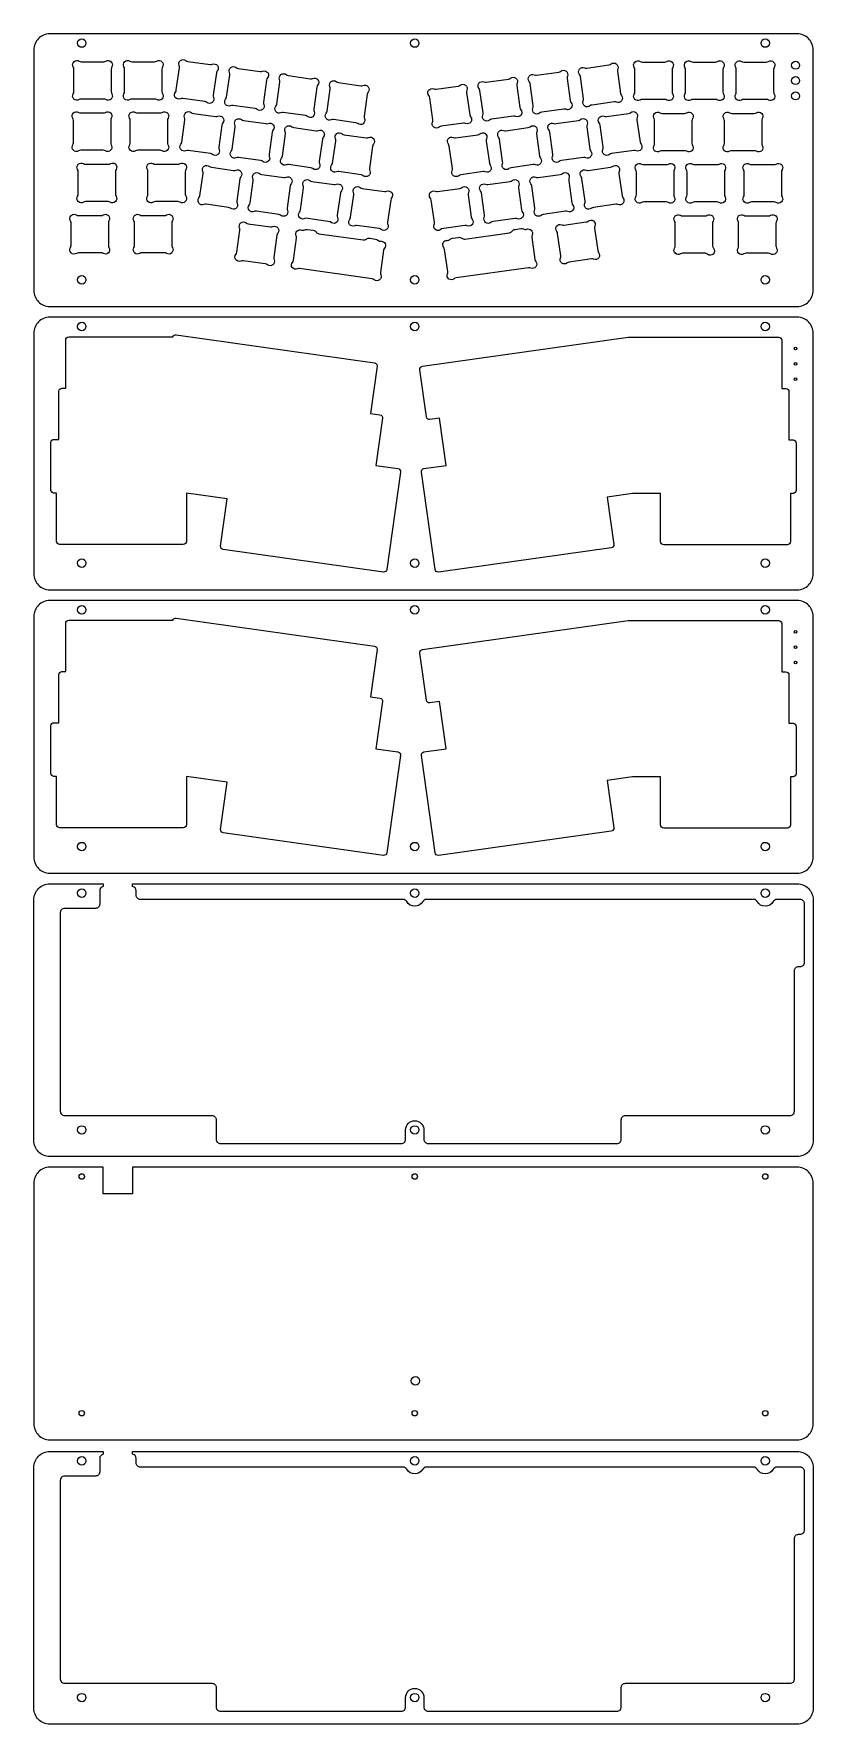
# Model space of a CAD drawing. Header units: millimetres. Extents: x 56 to 348, y -95 to 539.
import ezdxf

# ---------------------------------------------------------------- set-up
doc = ezdxf.new("R2010")
doc.units = ezdxf.units.MM
doc.layers.get('0').update_dxf_attribs({"linetype": 'CONTINUOUS'})

msp = doc.modelspace()

# ---------------------------------------------------------------- linework, layer by layer
for points in [[(348.19, 532.75, 0.414214), (342.19, 538.75), (61.59, 538.75, 0.414214), (55.59, 532.75), (55.59, 442.44, 0.414214), (61.59, 436.44), (342.19, 436.44, 0.414214), (348.19, 442.44)], [(70.64, 525.5, 0.138164), (70.4, 526.32, -0.78781), (72.6, 528.52, 0.138138), (73.43, 528.29), (81.84, 528.29, 0.138138), (82.67, 528.52, -0.78781), (84.87, 526.32, 0.138164), (84.64, 525.5), (84.64, 517.08, 0.138164), (84.87, 516.26, -0.78781), (82.67, 514.06, 0.138138), (81.84, 514.29), (73.43, 514.29, 0.138138), (72.6, 514.06, -0.78781), (70.4, 516.26, 0.138164), (70.64, 517.08)], [(103.92, 526.32, 0.138164), (103.69, 525.5), (103.69, 517.08, 0.138164), (103.92, 516.26, -0.78781), (101.72, 514.06, 0.138138), (100.89, 514.29), (92.48, 514.29, 0.138138), (91.65, 514.06, -0.78781), (89.45, 516.26, 0.138164), (89.69, 517.08), (89.69, 525.5, 0.138164), (89.45, 526.32, -0.78781), (91.65, 528.52, 0.138138), (92.48, 528.29), (100.89, 528.29, 0.138138), (101.72, 528.52, -0.78781)], [(119.81, 513.35), (111.48, 514.52, 0.138168), (110.63, 514.4, -0.787946), (108.75, 516.89, 0.138169), (109.1, 517.68), (110.27, 526.01, 0.138132), (110.16, 526.86, -0.787741), (112.64, 528.73, 0.138154), (113.43, 528.38), (121.76, 527.21, 0.138151), (122.61, 527.33, -0.78779), (124.48, 524.85, 0.138146), (124.14, 524.06), (122.97, 515.73, 0.138154), (123.08, 514.88, -0.787764), (120.6, 513, 0.138137)], [(129.14, 523.35, 0.138142), (129.02, 524.21, -0.787801), (131.51, 526.08, 0.138158), (132.29, 525.73), (140.62, 524.56, 0.138152), (141.47, 524.68, -0.787716), (143.35, 522.19, 0.138127), (143, 521.41), (141.83, 513.08, 0.138169), (141.95, 512.23, -0.787939), (139.46, 510.35, 0.138167), (138.67, 510.7), (130.35, 511.87, 0.138143), (129.49, 511.75, -0.787785), (127.62, 514.24, 0.138153), (127.97, 515.03)], [(260.47, 523.52, -0.787845), (262.34, 526.01, 0.138156), (263.19, 525.9), (271.52, 527.08, 0.138152), (272.3, 527.43, -0.787824), (274.79, 525.56, 0.138154), (274.68, 524.71), (275.86, 516.38, 0.138144), (276.21, 515.59, -0.78779), (274.34, 513.11, 0.138154), (273.49, 513.22), (265.16, 512.04, 0.138154), (264.38, 511.69, -0.787782), (261.89, 513.56, 0.138142), (262, 514.41), (260.82, 522.73, 0.138156)], [(295.23, 525.34), (295.23, 516.93, 0.138152), (295.47, 516.1, -0.78781), (293.27, 513.9, 0.138151), (292.44, 514.14), (284.03, 514.14, 0.138151), (283.2, 513.9, -0.78781), (281, 516.1, 0.138152), (281.23, 516.93), (281.23, 525.34, 0.138152), (281, 526.17, -0.78781), (283.2, 528.37, 0.138151), (284.03, 528.14), (292.44, 528.14, 0.138151), (293.27, 528.37, -0.78781), (295.47, 526.17, 0.138152)], [(314.28, 516.93, 0.138156), (314.52, 516.11, -0.78781), (312.32, 513.91, 0.138147), (311.49, 514.14), (303.08, 514.14, 0.138147), (302.25, 513.91, -0.78781), (300.05, 516.11, 0.138156), (300.28, 516.93), (300.28, 525.34, 0.138156), (300.05, 526.17, -0.78781), (302.25, 528.37, 0.138147), (303.08, 528.14), (311.49, 528.14, 0.138147), (312.32, 528.37, -0.78781), (314.52, 526.17, 0.138156), (314.28, 525.34)], [(333.33, 525.34), (333.33, 516.93, 0.138156), (333.57, 516.11, -0.78781), (331.37, 513.91, 0.138147), (330.54, 514.14), (322.13, 514.14, 0.138147), (321.3, 513.91, -0.78781), (319.1, 516.11, 0.138156), (319.33, 516.93), (319.33, 525.34, 0.138156), (319.1, 526.17, -0.78781), (321.3, 528.37, 0.138147), (322.13, 528.14), (330.54, 528.14, 0.138147), (331.37, 528.37, -0.78781), (333.57, 526.17, 0.138156)], [(162.21, 519.55, 0.138149), (161.87, 518.76), (160.7, 510.43, 0.138147), (160.81, 509.58, -0.78783), (158.33, 507.7, 0.138161), (157.54, 508.05), (149.21, 509.22, 0.138149), (148.36, 509.1, -0.787742), (146.49, 511.59, 0.138137), (146.83, 512.38), (148, 520.7, 0.138159), (147.89, 521.56, -0.787872), (150.37, 523.43, 0.138159), (151.16, 523.08), (159.49, 521.91, 0.13815), (160.34, 522.03, -0.787797)], [(166.87, 518.05, 0.138152), (166.75, 518.91, -0.787785), (169.24, 520.78, 0.138145), (170.03, 520.44), (178.35, 519.27, 0.138151), (179.21, 519.39, -0.787836), (181.08, 516.9, 0.138158), (180.74, 516.12), (179.57, 507.79, 0.138152), (179.69, 506.93, -0.787785), (177.2, 505.06, 0.138145), (176.42, 505.41), (168.09, 506.57, 0.138151), (167.23, 506.45, -0.787836), (165.36, 508.94, 0.138158), (165.71, 509.73)], [(227.4, 506.72, 0.138154), (226.62, 506.38, -0.78783), (224.13, 508.25, 0.138154), (224.25, 509.1), (223.08, 517.43, 0.138149), (222.73, 518.22, -0.78779), (224.6, 520.7, 0.138149), (225.46, 520.59), (233.78, 521.76, 0.138154), (234.57, 522.1, -0.78783), (237.06, 520.23, 0.138154), (236.94, 519.38), (238.11, 511.05, 0.138149), (238.46, 510.26, -0.78779), (236.58, 507.78, 0.138149), (235.73, 507.89)], [(242.99, 510.9, 0.138152), (243.1, 511.75), (241.94, 520.08, 0.138164), (241.59, 520.87, -0.787836), (243.47, 523.35, 0.138145), (244.32, 523.24), (252.65, 524.4, 0.138145), (253.44, 524.75, -0.787834), (255.92, 522.87, 0.138164), (255.8, 522.02), (256.97, 513.69, 0.138152), (257.31, 512.9, -0.787785), (255.44, 510.42, 0.138145), (254.59, 510.54), (246.26, 509.37, 0.138145), (245.47, 509.02, -0.787787)], [(216.87, 505.24), (208.54, 504.07, 0.138152), (207.75, 503.73, -0.787775), (205.27, 505.6, 0.138142), (205.38, 506.45), (204.21, 514.78, 0.138151), (203.86, 515.57, -0.787785), (205.74, 518.05, 0.138145), (206.59, 517.94), (214.92, 519.11, 0.138167), (215.71, 519.45, -0.787894), (218.19, 517.58, 0.138157), (218.08, 516.73), (219.25, 508.4, 0.138136), (219.59, 507.61, -0.787788), (217.72, 505.13, 0.138161)], [(72.41, 494.82, -0.78781), (70.21, 497.02, 0.138152), (70.44, 497.84), (70.44, 506.26, 0.138152), (70.21, 507.08, -0.78781), (72.41, 509.28, 0.138151), (73.24, 509.05), (81.65, 509.05, 0.138151), (82.48, 509.28, -0.78781), (84.68, 507.08, 0.138152), (84.45, 506.26), (84.45, 497.84, 0.138152), (84.68, 497.02, -0.78781), (82.48, 494.82, 0.138151), (81.65, 495.05), (73.24, 495.05, 0.138151)], [(91.55, 497.02, 0.138171), (91.78, 497.84), (91.78, 506.26, 0.138171), (91.55, 507.08, -0.78781), (93.75, 509.28, 0.138132), (94.58, 509.05), (102.99, 509.05, 0.138132), (103.81, 509.28, -0.78781), (106.01, 507.08, 0.138171), (105.78, 506.26), (105.78, 497.84, 0.138171), (106.01, 497.02, -0.78781), (103.81, 494.82, 0.138132), (102.99, 495.05), (94.58, 495.05, 0.138132), (93.75, 494.82, -0.78781)], [(124.67, 507.8, -0.787836), (126.55, 505.32, 0.13815), (126.2, 504.53), (125.03, 496.2, 0.138156), (125.15, 495.35, -0.787831), (122.66, 493.48, 0.138152), (121.87, 493.82), (113.55, 494.99, 0.138148), (112.69, 494.88, -0.787845), (110.82, 497.36, 0.138164), (111.17, 498.15), (112.34, 506.48, 0.138142), (112.22, 507.33, -0.787729), (114.71, 509.2, 0.13814), (115.49, 508.86), (123.82, 507.69, 0.13816)], [(270.55, 507.69), (278.88, 508.86, 0.138144), (279.67, 509.21, -0.787879), (282.15, 507.33, 0.138176), (282.04, 506.48), (283.21, 498.15, 0.138143), (283.55, 497.36, -0.787709), (281.68, 494.88, 0.138134), (280.83, 494.99), (272.5, 493.82, 0.138152), (271.71, 493.48, -0.787818), (269.23, 495.35, 0.138152), (269.34, 496.2), (268.17, 504.53, 0.138166), (267.83, 505.32, -0.787835), (269.7, 507.8, 0.138143)], [(302.9, 506.93, 0.138158), (302.66, 506.1), (302.66, 497.7, 0.138371), (302.9, 496.87, -0.78781), (300.7, 494.66, 0.137932), (299.87, 494.9), (291.46, 494.9, 0.138145), (290.63, 494.66, -0.78781), (288.43, 496.86, 0.138158), (288.66, 497.69), (288.66, 506.1, 0.138145), (288.43, 506.93, -0.78781), (290.63, 509.13, 0.138158), (291.46, 508.9), (299.87, 508.9, 0.138145), (300.7, 509.13, -0.78781)], [(328.86, 506.1), (328.86, 497.69, 0.138152), (329.09, 496.86, -0.78781), (326.89, 494.66, 0.138151), (326.06, 494.9), (317.65, 494.9, 0.138131), (316.82, 494.66, -0.78781), (314.62, 496.86, 0.138171), (314.86, 497.69), (314.86, 506.1, 0.138152), (314.62, 506.93, -0.78781), (316.82, 509.13, 0.138151), (317.65, 508.9), (326.06, 508.9, 0.138152), (326.89, 509.13, -0.78781), (329.09, 506.93, 0.138151)], [(145.41, 502.67, 0.138163), (145.07, 501.88), (143.89, 493.55, 0.138137), (144.01, 492.7, -0.787792), (141.53, 490.82, 0.138161), (140.74, 491.17), (132.41, 492.34, 0.138144), (131.56, 492.23, -0.787742), (129.69, 494.71, 0.138141), (130.03, 495.5), (131.2, 503.83, 0.138159), (131.09, 504.68, -0.787798), (133.57, 506.55, 0.13814), (134.36, 506.21), (142.69, 505.04, 0.138165), (143.54, 505.15, -0.78791)], [(162.87, 490.05, -0.787763), (160.39, 488.17, 0.138142), (159.6, 488.52), (151.27, 489.69, 0.138147), (150.42, 489.57, -0.78781), (148.55, 492.06, 0.138156), (148.9, 492.85), (150.07, 501.18, 0.138161), (149.95, 502.03, -0.787799), (152.44, 503.9, 0.138139), (153.22, 503.56), (161.55, 502.38, 0.138149), (162.41, 502.5, -0.787869), (164.28, 500.02, 0.138168), (163.93, 499.23), (162.76, 490.9, 0.138149)], [(181.62, 488.25, 0.138154), (181.74, 487.4, -0.787749), (179.26, 485.52, 0.138133), (178.47, 485.87), (170.14, 487.04, 0.13817), (169.29, 486.92, -0.787958), (167.41, 489.41, 0.13817), (167.76, 490.2), (168.93, 498.53, 0.138132), (168.82, 499.38, -0.787744), (171.3, 501.25, 0.138154), (172.09, 500.9), (180.42, 499.73, 0.138149), (181.27, 499.85, -0.78779), (183.14, 497.36, 0.138148), (182.79, 496.58)], [(223.07, 501.25, -0.787841), (225.56, 499.38, 0.138158), (225.44, 498.53), (226.61, 490.2, 0.138144), (226.96, 489.41, -0.787834), (225.09, 486.92, 0.138165), (224.23, 487.04), (215.91, 485.87, 0.138139), (215.12, 485.52, -0.787681), (212.63, 487.4, 0.138131), (212.75, 488.25), (211.58, 496.58, 0.138171), (211.23, 497.37, -0.787886), (213.1, 499.85, 0.138151), (213.96, 499.73), (222.29, 500.9, 0.138152)], [(232.82, 502.39), (241.15, 503.56, 0.138151), (241.94, 503.9, -0.787882), (244.42, 502.03, 0.13817), (244.31, 501.18), (245.48, 492.85, 0.138145), (245.82, 492.06, -0.787732), (243.95, 489.58, 0.138138), (243.1, 489.69), (234.77, 488.52, 0.138153), (233.98, 488.17, -0.78784), (231.5, 490.05, 0.138158), (231.61, 490.9), (230.44, 499.23, 0.138157), (230.1, 500.02, -0.787787), (231.97, 502.5, 0.13814)], [(263.29, 504.68, 0.138149), (263.17, 503.83), (264.34, 495.5, 0.138154), (264.69, 494.71, -0.787778), (262.82, 492.23, 0.138141), (261.96, 492.34), (253.64, 491.17, 0.138162), (252.85, 490.83, -0.787898), (250.36, 492.7, 0.138163), (250.48, 493.55), (249.31, 501.88, 0.13814), (248.96, 502.67, -0.787769), (250.83, 505.15, 0.138152), (251.69, 505.04), (260.02, 506.21, 0.13815), (260.8, 506.55, -0.787797)], [(83.99, 489.81, -0.888328), (86.49, 487.84, 0.138156), (86.26, 487.01), (86.26, 478.6, 0.138156), (86.49, 477.78, -0.78781), (84.29, 475.58, 0.138147), (83.46, 475.81), (75.05, 475.81, 0.138147), (74.22, 475.58, -0.78781), (72.02, 477.78, 0.138156), (72.26, 478.6), (72.26, 487.01, 0.138156), (72.02, 487.84, -0.78781), (74.22, 490.04, 0.138147), (75.05, 489.81)], [(101.24, 475.81, 0.138144), (100.42, 475.58, -0.78781), (98.22, 477.78, 0.138158), (98.45, 478.6), (98.45, 487.01, 0.138156), (98.22, 487.84, -0.78781), (100.42, 490.04, 0.138147), (101.24, 489.81), (109.65, 489.81, 0.138147), (110.48, 490.04, -0.78781), (112.68, 487.84, 0.138156), (112.45, 487.01), (112.45, 478.6, 0.138156), (112.68, 477.78, -0.78781), (110.48, 475.58, 0.138147), (109.65, 475.81)], [(117.95, 477.96), (119.12, 486.29, 0.138148), (119, 487.14, -0.787773), (121.49, 489.01, 0.138145), (122.28, 488.67), (130.6, 487.5, 0.138163), (131.46, 487.61, -0.787894), (133.33, 485.13, 0.138161), (132.98, 484.34), (131.81, 476.01, 0.138137), (131.93, 475.16, -0.787748), (129.44, 473.29, 0.13815), (128.65, 473.63), (120.33, 474.8, 0.138158), (119.47, 474.69, -0.787826), (117.6, 477.17, 0.138149)], [(276.43, 477.96, 0.138132), (276.77, 477.17, -0.787742), (274.9, 474.69, 0.138154), (274.05, 474.8), (265.72, 473.63, 0.138161), (264.93, 473.29, -0.787782), (262.45, 475.16, 0.138135), (262.56, 476.01), (261.39, 484.34, 0.138156), (261.04, 485.13, -0.787852), (262.92, 487.61, 0.138157), (263.77, 487.5), (272.1, 488.67, 0.138157), (272.89, 489.01, -0.787865), (275.37, 487.14, 0.138159), (275.26, 486.29)], [(284.6, 489.66), (293.01, 489.66, 0.138153), (293.84, 489.89, -0.78781), (296.04, 487.69, 0.13815), (295.81, 486.86), (295.81, 478.45, 0.13815), (296.04, 477.62, -0.78781), (293.84, 475.42, 0.138153), (293.01, 475.66), (284.6, 475.66, 0.138153), (283.77, 475.42, -0.78781), (281.57, 477.62, 0.13815), (281.8, 478.45), (281.8, 486.86, 0.13815), (281.57, 487.69, -0.78781), (283.77, 489.89, 0.138153)], [(303.65, 475.66, 0.138153), (302.82, 475.42, -0.78781), (300.62, 477.62, 0.13815), (300.85, 478.45), (300.85, 486.86, 0.13815), (300.62, 487.69, -0.78781), (302.82, 489.89, 0.138153), (303.65, 489.66), (312.06, 489.66, 0.138153), (312.89, 489.89, -0.78781), (315.09, 487.69, 0.13815), (314.86, 486.86), (314.86, 478.45, 0.13815), (315.09, 477.62, -0.78781), (312.89, 475.42, 0.138153), (312.06, 475.66)], [(333.49, 489.66, 0.138159), (334.32, 489.89, -0.78781), (336.52, 487.69, 0.138143), (336.29, 486.86), (336.29, 478.45, 0.138143), (336.52, 477.62, -0.78781), (334.32, 475.42, 0.138159), (333.49, 475.66), (325.08, 475.66, 0.138159), (324.25, 475.42, -0.78781), (322.05, 477.62, 0.138143), (322.29, 478.45), (322.29, 486.86, 0.138143), (322.05, 487.69, -0.78781), (324.25, 489.89, 0.138159), (325.08, 489.66)], [(149.47, 484.85, 0.138167), (150.32, 484.96, -0.787842), (152.19, 482.48, 0.138144), (151.85, 481.69), (150.68, 473.36, 0.13815), (150.79, 472.51, -0.78783), (148.31, 470.64, 0.138158), (147.52, 470.98), (139.19, 472.15, 0.138154), (138.34, 472.04, -0.787847), (136.47, 474.52, 0.138159), (136.81, 475.31), (137.98, 483.64, 0.138135), (137.87, 484.49, -0.787722), (140.35, 486.36, 0.138145), (141.14, 486.02)], [(160, 483.36), (168.33, 482.19, 0.138149), (169.18, 482.31, -0.78779), (171.06, 479.82, 0.138148), (170.71, 479.04), (169.54, 470.71, 0.138155), (169.66, 469.86, -0.888369), (166.91, 468.26), (157.53, 469.57, -0.888296), (155.33, 471.87, 0.138149), (155.68, 472.66), (156.85, 480.99, 0.138155), (156.73, 481.84, -0.78783), (159.22, 483.71, 0.138153)], [(238.7, 472.66, 0.138134), (239.04, 471.87, -0.787782), (237.17, 469.39, 0.138162), (236.32, 469.5), (227.99, 468.33, 0.138152), (227.2, 467.99, -0.787779), (224.72, 469.86, 0.138143), (224.83, 470.71), (223.66, 479.04, 0.138149), (223.32, 479.83, -0.787767), (225.19, 482.31, 0.138143), (226.04, 482.19), (234.37, 483.37, 0.138171), (235.16, 483.71, -0.787914), (237.64, 481.84, 0.138158), (237.53, 480.99)], [(254.02, 486.36, -0.787761), (256.51, 484.49, 0.138154), (256.39, 483.64), (257.56, 475.31, 0.138157), (257.91, 474.52, -0.787778), (256.04, 472.04, 0.138137), (255.18, 472.15), (246.85, 470.98, 0.138157), (246.07, 470.64, -0.787854), (243.58, 472.51, 0.138157), (243.7, 473.36), (242.53, 481.69, 0.138154), (242.18, 482.48, -0.787848), (244.05, 484.96, 0.138158), (244.91, 484.85), (253.23, 486.02, 0.138137)], [(174.2, 469.22, 0.138145), (174.54, 470.01), (175.71, 478.34, 0.138159), (175.6, 479.19, -0.787928), (178.08, 481.06, 0.138174), (178.87, 480.71), (187.2, 479.54, 0.138128), (188.05, 479.66, -0.787656), (189.92, 477.17, 0.138136), (189.58, 476.39), (188.41, 468.06, 0.138168), (188.52, 467.21, -0.787876), (186.04, 465.33, 0.138151), (185.25, 465.68), (176.92, 466.85, 0.13815), (176.07, 466.73, -0.787782)], [(205.97, 468.06), (204.8, 476.39, 0.13815), (204.45, 477.17, -0.787771), (206.32, 479.66, 0.138143), (207.18, 479.54), (215.5, 480.71, 0.138156), (216.29, 481.06, -0.78781), (218.78, 479.19, 0.138146), (218.66, 478.34), (219.83, 470.01, 0.13816), (220.18, 469.22, -0.78788), (218.31, 466.73, 0.13816), (217.45, 466.85), (208.6, 465.61, -0.888288), (205.85, 467.21, 0.138156)], [(80.79, 470.57, 0.138155), (81.62, 470.8, -0.78781), (83.82, 468.6, 0.138148), (83.59, 467.77), (83.59, 459.36, 0.138032), (83.82, 458.53, -0.78781), (81.62, 456.34, 0.138271), (80.79, 456.57), (72.38, 456.57, 0.138155), (71.56, 456.34, -0.78781), (69.36, 458.54, 0.138148), (69.59, 459.36), (69.59, 467.77, 0.138155), (69.36, 468.6, -0.78781), (71.56, 470.8, 0.138148), (72.38, 470.57)], [(107.4, 467.77), (107.4, 459.36, 0.138154), (107.63, 458.54, -0.78781), (105.43, 456.34, 0.138149), (104.6, 456.57), (96.2, 456.57, 0.138149), (95.37, 456.34, -0.78781), (93.17, 458.54, 0.138154), (93.4, 459.36), (93.4, 467.77, 0.138154), (93.17, 468.6, -0.78781), (95.37, 470.8, 0.138149), (96.2, 470.57), (104.6, 470.57, 0.138149), (105.43, 470.8, -0.78781), (107.63, 468.6, 0.138154)], [(296.14, 468.45, -0.78781), (298.34, 470.65, 0.138135), (299.17, 470.42), (307.58, 470.42, 0.138167), (308.41, 470.65, -0.78781), (310.61, 468.45, 0.138135), (310.38, 467.62), (310.38, 459.32, 0.177899), (310.76, 458.29, -0.923083), (308.5, 456.04, 0.178528), (307.47, 456.42), (299.17, 456.42, 0.138167), (298.34, 456.18, -0.78781), (296.14, 458.38, 0.138135), (296.38, 459.21), (296.38, 467.62, 0.138167)], [(334.19, 467.62), (334.19, 459.21, 0.138154), (334.42, 458.38, -0.78781), (332.22, 456.18, 0.138149), (331.39, 456.42), (322.98, 456.42, 0.138149), (322.16, 456.18, -0.78781), (319.96, 458.38, 0.138154), (320.19, 459.21), (320.19, 467.62, 0.138154), (319.96, 468.45, -0.78781), (322.16, 470.65, 0.138149), (322.98, 470.42), (331.39, 470.42, 0.138149), (332.22, 470.65, -0.78781), (334.42, 468.45, 0.138154)], [(143.3, 452.1, 0.138147), (142.51, 452.45), (134.18, 453.62, 0.138159), (133.33, 453.5, -0.787834), (131.46, 455.99, 0.138149), (131.8, 456.78), (132.97, 465.1, 0.138149), (132.86, 465.96, -0.787785), (135.34, 467.83, 0.138147), (136.13, 467.48), (144.46, 466.31, 0.13816), (145.31, 466.43, -0.787885), (147.18, 463.94, 0.138162), (146.84, 463.15), (145.67, 454.83, 0.138137), (145.78, 453.97, -0.787738)], [(181.69, 462.06), (183.92, 461.75, -0.152382), (184.77, 461.34, 0.203801), (185.94, 460.92, -0.654795), (187.27, 458.31, 0.138151), (186.92, 457.52), (185.75, 449.19, 0.138149), (185.87, 448.34, -0.787801), (183.39, 446.47, 0.138151), (182.6, 446.81), (155.4, 450.64, 0.138151), (154.55, 450.52, -0.787859), (152.68, 453, 0.138164), (153.03, 453.79), (154.2, 462.12, 0.138151), (154.08, 462.97, -0.6547), (156.08, 465.12, 0.20383), (157.32, 465.2, -0.152624), (158.25, 465.35), (160.48, 465.04, -0.203437), (161.54, 464.4, 0.203525), (162.6, 463.76), (179.29, 461.42, 0.203492), (180.49, 461.74, -0.203566)], [(240.65, 465.45, -0.654795), (242.65, 463.31, 0.138151), (242.53, 462.45), (243.71, 454.13, 0.138151), (244.05, 453.34, -0.787801), (242.18, 450.85, 0.138149), (241.33, 450.97), (214.13, 447.15, 0.138164), (213.35, 446.8, -0.787859), (210.86, 448.67, 0.138151), (210.98, 449.53), (209.81, 457.85, 0.138151), (209.46, 458.64, -0.6547), (210.79, 461.26, 0.203829), (211.96, 461.67, -0.152624), (212.82, 462.08), (215.04, 462.39, -0.203437), (216.24, 462.07, 0.203525), (217.44, 461.75), (234.13, 464.09, 0.203492), (235.19, 464.73, -0.203566), (236.25, 465.37), (238.48, 465.68, -0.152382), (239.41, 465.53, 0.203801)], [(266.12, 465.77), (267.29, 457.44, 0.138135), (267.63, 456.65, -0.787784), (265.76, 454.17, 0.138161), (264.91, 454.28), (256.58, 453.11, 0.138153), (255.79, 452.77, -0.78778), (253.31, 454.64, 0.138142), (253.42, 455.49), (252.25, 463.82, 0.13815), (251.91, 464.61, -0.787781), (253.78, 467.09, 0.138146), (254.63, 466.98), (262.96, 468.15, 0.138168), (263.75, 468.49, -0.787898), (266.23, 466.62, 0.138157)], [(342.19, 330.13, 0.414214), (348.19, 336.13), (348.19, 426.44, 0.414214), (342.19, 432.44), (61.59, 432.44, 0.414214), (55.59, 426.44), (55.59, 336.13, 0.414214), (61.59, 330.13)], [(63.17, 386.57), (64.99, 386.57), (64.99, 404.68, -0.414214), (66.13, 405.81), (67.56, 405.81), (67.56, 423.92, -0.414214), (68.7, 425.05), (107.81, 425.05, -0.355001), (109.04, 425.79), (183.47, 415.35, -0.414071), (184.44, 414.07), (181.95, 396.31), (185.53, 395.81, -0.414205), (186.5, 394.52), (184.01, 376.78), (192.31, 375.62, -0.414161), (193.28, 374.33), (188.14, 337.77, -0.414224), (186.86, 336.8), (126.71, 345.25, -0.41423), (125.74, 346.54), (128.23, 364.27), (112.86, 366.44), (112.86, 348.32, -0.414214), (111.72, 347.18), (65.27, 347.18, -0.414214), (64.13, 348.32), (64.13, 366.42), (63.17, 366.42, -0.414214), (62.04, 367.56), (62.04, 385.43, -0.414214)], [(290.92, 348.17), (290.92, 366.27), (280.32, 366.27), (270.86, 364.94), (273.35, 347.2, -0.414199), (272.38, 345.91), (207.52, 336.8, -0.414204), (206.23, 337.77), (201.09, 374.33, -0.414197), (202.06, 375.62), (210.37, 376.78), (207.87, 394.56), (204.28, 394.06, -0.414199), (203, 395.02), (200.51, 412.72, -0.414136), (201.47, 414.01), (278.72, 424.89, -0.034999), (278.88, 424.9), (335.27, 424.9, -0.414214), (336.41, 423.76), (336.41, 405.66), (337.94, 405.66, -0.414214), (339.08, 404.52), (339.08, 386.42), (340.61, 386.42, -0.414214), (341.74, 385.28), (341.74, 367.41, -0.414214), (340.61, 366.27), (339.64, 366.27), (339.64, 348.17, -0.414214), (338.51, 347.03), (292.06, 347.03, -0.414214)], [(61.59, 223.82), (342.19, 223.82, 0.414214), (348.19, 229.82), (348.19, 320.13, 0.414214), (342.19, 326.13), (61.59, 326.13, 0.414214), (55.59, 320.13), (55.59, 229.82, 0.414214)], [(185.53, 289.5, -0.414205), (186.5, 288.21), (184.01, 270.47), (192.31, 269.3, -0.414161), (193.28, 268.02), (188.14, 231.46, -0.414224), (186.86, 230.49), (126.71, 238.94, -0.41423), (125.74, 240.22), (128.23, 257.96), (112.86, 260.12), (112.86, 242.01, -0.414214), (111.72, 240.87), (65.27, 240.87, -0.414214), (64.13, 242.01), (64.13, 260.11), (63.17, 260.11, -0.414214), (62.04, 261.25), (62.04, 279.12, -0.414214), (63.17, 280.26), (64.99, 280.26), (64.99, 298.36, -0.414214), (66.13, 299.5), (67.56, 299.5), (67.56, 317.6, -0.414214), (68.7, 318.74), (107.81, 318.74, -0.355001), (109.04, 319.48), (183.47, 309.04, -0.414071), (184.44, 307.75), (181.95, 290)], [(272.38, 239.6), (207.52, 230.49, -0.414204), (206.23, 231.46), (201.09, 268.02, -0.414197), (202.06, 269.31), (210.37, 270.47), (207.87, 288.25), (204.28, 287.74, -0.414199), (203, 288.71), (200.51, 306.41, -0.414136), (201.47, 307.7), (278.72, 318.58, -0.034999), (278.88, 318.59), (335.27, 318.59, -0.414214), (336.41, 317.45), (336.41, 299.35), (337.94, 299.35, -0.414214), (339.08, 298.21), (339.08, 280.11), (340.61, 280.11, -0.414214), (341.74, 278.97), (341.74, 261.1, -0.414214), (340.61, 259.96), (339.64, 259.96), (339.64, 241.86, -0.414214), (338.51, 240.72), (292.06, 240.72, -0.414214), (290.92, 241.86), (290.92, 259.96), (280.32, 259.96), (270.86, 258.63), (273.35, 240.89, -0.414199)], [(67.14, 132.87), (122.46, 132.87, -0.414214), (124.05, 131.29), (124.05, 123.96, 0.414214), (125.64, 122.37), (193.59, 122.37, 0.414214), (195.18, 123.96), (195.18, 127.51, -1), (202.03, 127.51), (202.03, 123.96, 0.414214), (203.61, 122.37), (274.54, 122.37, 0.414214), (276.13, 123.96), (276.13, 131.29, -0.414214), (277.72, 132.87), (339.54, 132.87, 0.414214), (341.13, 134.46), (341.13, 187.19, -0.414214), (342.72, 188.77), (343.34, 188.77, 0.414214), (344.93, 190.36), (344.93, 212.36, 0.414214), (343.34, 213.95), (334.56, 213.95, 0.270627), (333.17, 213.14, -0.584027), (327.21, 213.14, 0.270627), (325.83, 213.95), (202.97, 213.95, 0.27063), (201.58, 213.14, -0.584034), (195.62, 213.14, 0.27063), (194.24, 213.95), (95.62, 213.95, -0.414214), (94.04, 215.53), (94.04, 217.23, 0.375414), (92.66, 218.81), (92.66, 219.82), (342.19, 219.82, -0.414214), (348.19, 213.82), (348.19, 123.51, -0.414214), (342.19, 117.51), (61.59, 117.51, -0.414214), (55.59, 123.51), (55.59, 213.82, -0.414214), (61.59, 219.82), (81.66, 219.82), (81.66, 218.8, 0.367079), (80.33, 217.23), (80.33, 212.19, -0.414214), (78.75, 210.61), (67.14, 210.61, 0.414214), (65.55, 209.02), (65.55, 134.46, 0.414214)], [(92.66, 113.51), (92.66, 103.51), (81.66, 103.51), (81.66, 113.51), (61.59, 113.51, 0.414214), (55.59, 107.51), (55.59, 17.2, 0.414214), (61.59, 11.2), (342.19, 11.2, 0.414214), (348.19, 17.2), (348.19, 107.51, 0.414214), (342.19, 113.51)], [(78.75, -2.39), (67.14, -2.39, 0.414214), (65.55, -3.98), (65.55, -78.54, 0.414214), (67.14, -80.13), (122.46, -80.13, -0.414214), (124.05, -81.71), (124.05, -89.04, 0.414214), (125.64, -90.63), (193.59, -90.63, 0.414214), (195.18, -89.04), (195.18, -85.49, -1), (202.03, -85.49), (202.03, -89.04, 0.414214), (203.61, -90.63), (274.54, -90.63, 0.414214), (276.13, -89.04), (276.13, -81.71, -0.414214), (277.72, -80.13), (339.54, -80.13, 0.414214), (341.13, -78.54), (341.13, -25.81, -0.414214), (342.72, -24.23), (343.34, -24.23, 0.414214), (344.93, -22.64), (344.93, -0.64, 0.414214), (343.34, 0.95), (334.56, 0.95, 0.270627), (333.17, 0.14, -0.584027), (327.21, 0.14, 0.270627), (325.83, 0.95), (202.97, 0.95, 0.27063), (201.58, 0.14, -0.584034), (195.62, 0.14, 0.27063), (194.24, 0.95), (95.62, 0.95, -0.414214), (94.04, 2.53), (94.04, 4.23, 0.375414), (92.66, 5.81), (92.66, 6.82), (342.19, 6.82, -0.414214), (348.19, 0.82), (348.19, -89.49, -0.414214), (342.19, -95.49), (61.59, -95.49, -0.414214), (55.59, -89.49), (55.59, 0.82, -0.414214), (61.59, 6.82), (81.66, 6.82), (81.66, 5.8, 0.367079), (80.33, 4.23), (80.33, -0.81, -0.414214)]]:
    msp.add_lwpolyline(points, format="xyb", close=True)
for centre, radius in [((73.59, 535.25), 1.57), ((198.6, 535.25), 1.57), ((330.19, 535.25), 1.57), ((341.59, 526.96), 1.5), ((341.59, 521.21), 1.5), ((341.59, 515.46), 1.5), ((73.59, 446.44), 1.57), ((198.6, 446.44), 1.57), ((330.19, 446.44), 1.57), ((73.59, 428.94), 1.57), ((198.61, 428.94), 1.57), ((330.19, 428.94), 1.57), ((341.59, 420.65), 0.5), ((341.59, 414.9), 0.5), ((341.59, 409.15), 0.5), ((73.59, 340.13), 1.57), ((198.61, 340.13), 1.57), ((330.19, 340.13), 1.57), ((73.59, 322.63), 1.57), ((198.61, 322.63), 1.57), ((330.19, 322.63), 1.57), ((341.59, 314.34), 0.5), ((341.59, 308.59), 0.5), ((341.59, 302.84), 0.5), ((73.59, 233.82), 1.57), ((198.61, 233.82), 1.57), ((330.19, 233.82), 1.57), ((73.59, 216.32), 1.57), ((198.6, 216.32), 1.57), ((330.19, 216.32), 1.57), ((73.59, 127.51), 1.57), ((198.6, 127.51), 1.57), ((330.19, 127.51), 1.57), ((73.59, 110.01), 1.02), ((198.6, 110.01), 1.02), ((330.19, 110.01), 1.02), ((198.85, 33.35), 1.59), ((73.59, 21.2), 1.02), ((198.6, 21.2), 1.02), ((330.19, 21.2), 1.02), ((73.59, 3.32), 1.57), ((198.6, 3.32), 1.57), ((330.19, 3.32), 1.57), ((73.59, -85.49), 1.57), ((198.6, -85.49), 1.57), ((330.19, -85.49), 1.57)]:
    msp.add_circle(centre, radius)

doc.saveas('drawing.dxf')
